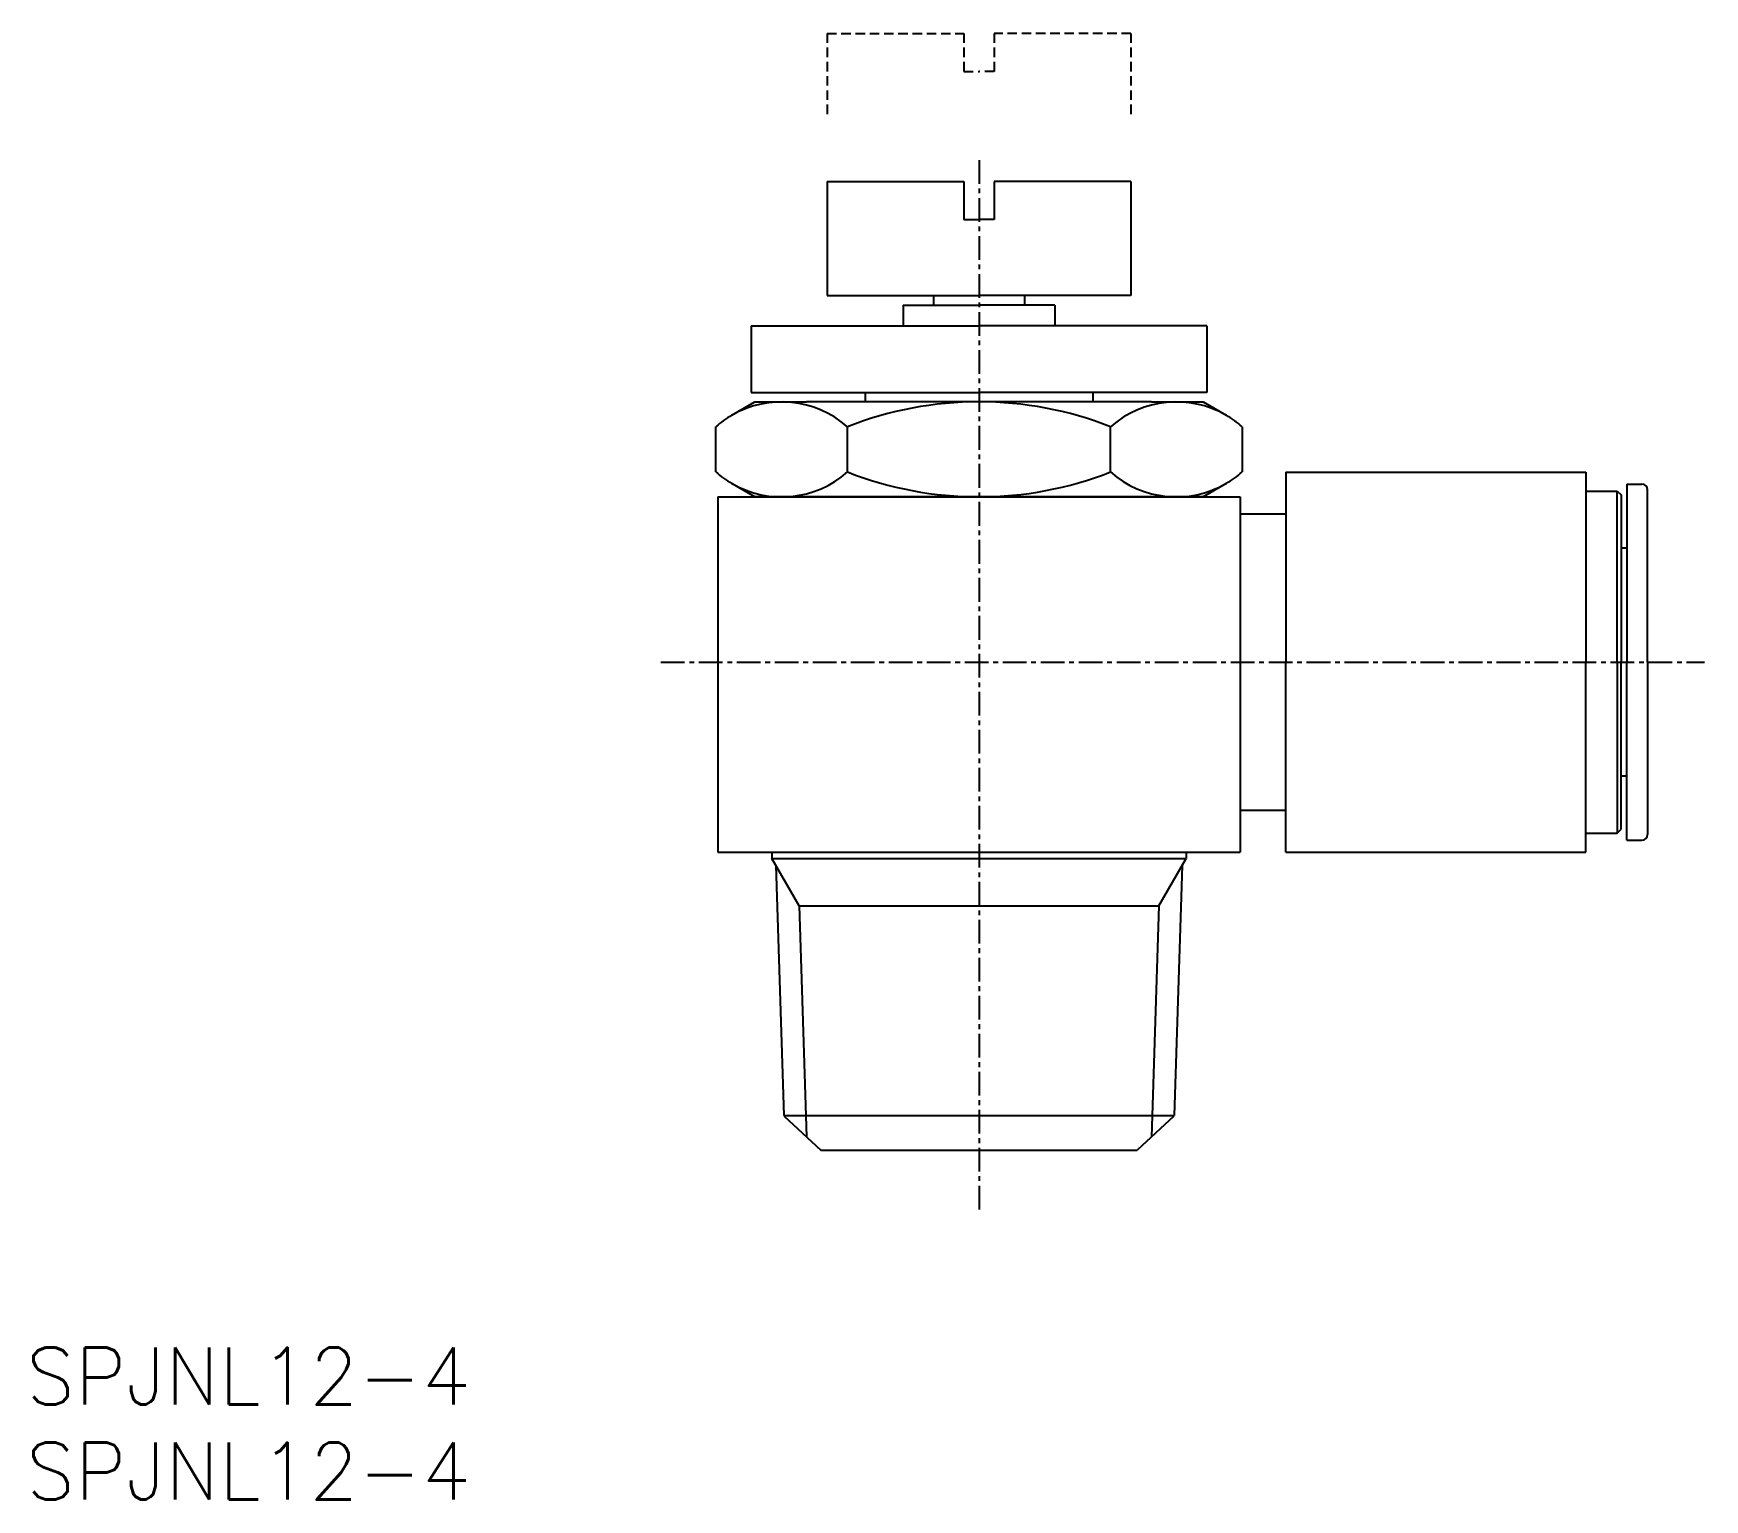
# Model space of a CAD drawing. Extents: x 0.4 to 88.4, y 0 to 77.2.
import ezdxf

# ---------------------------------------------------------------- set-up
doc = ezdxf.new("R2010")
doc.units = 0
doc.linetypes.add('CENTER', pattern=[2, 1.25, -0.25, 0.25, -0.25])
doc.linetypes.add('DASHED', pattern=[0.75, 0.5, -0.25])
doc.layers.get('0').update_dxf_attribs({"linetype": 'CONTINUOUS'})
doc.layers.add('CENTER', color=1, linetype='CENTER')
doc.styles.get("Standard").update_dxf_attribs({"font": 'txt.shx'})

# ---------------------------------------------------------------- blocks, each defined once
blk = doc.blocks.new('*U6')
at = {"color": 7, "linetype": 'CONTINUOUS'}
blk.add_text('SPJNL12-4', height=3, dxfattribs=at).set_placement((0, 0))
blk = doc.blocks.new('*U7')
at = {"color": 7, "linetype": 'CONTINUOUS'}
blk.add_text('SPJNL12-4', height=3, dxfattribs=at).set_placement((0, 5))

msp = doc.modelspace()

# ---------------------------------------------------------------- linework, layer by layer
at = {"color": 3, "linetype": 'DASHED'}
for p, q in [((42.169, 77.192), (42.169, 72.692)), ((42.169, 77.192), (49.369, 77.192)), ((49.369, 77.192), (49.369, 75.192)), ((50.969, 77.192), (50.969, 75.192)), ((58.169, 77.192), (50.969, 77.192)), ((58.169, 77.192), (58.169, 72.692)), ((49.369, 75.192), (50.169, 75.192)), ((50.969, 75.192), (50.169, 75.192))]:
    msp.add_line(p, q, dxfattribs=at)
at = {"color": 7, "linetype": 'CONTINUOUS'}
for p, q in [((42.169, 69.392), (42.169, 63.392)), ((42.169, 69.392), (49.369, 69.392)), ((49.369, 69.392), (49.369, 67.392)), ((50.969, 69.392), (50.969, 67.392)), ((58.169, 69.392), (50.969, 69.392)), ((58.169, 69.392), (58.169, 63.392)), ((49.369, 67.392), (50.169, 67.392)), ((50.969, 67.392), (50.169, 67.392)), ((42.169, 63.392), (50.169, 63.392)), ((47.769, 63.392), (47.769, 62.892)), ((58.169, 63.392), (50.169, 63.392)), ((52.569, 63.392), (52.569, 62.892)), ((46.169, 62.892), (46.169, 61.788)), ((46.169, 62.892), (50.169, 62.892)), ((54.169, 62.892), (50.169, 62.892)), ((54.169, 62.892), (54.169, 61.788)), ((38.169, 61.792), (38.169, 58.292)), ((38.169, 61.792), (50.169, 61.792)), ((62.169, 61.792), (50.169, 61.792)), ((62.169, 61.792), (62.169, 58.292)), ((38.169, 58.292), (50.169, 58.292)), ((44.169, 58.292), (44.169, 57.792)), ((62.169, 58.292), (50.169, 58.292)), ((56.169, 58.292), (56.169, 57.792)), ((37.157, 57.09), (38.373, 57.792)), ((38.373, 57.792), (41.08, 57.792)), ((59.257, 57.792), (41.08, 57.792)), ((59.257, 57.792), (61.964, 57.792)), ((61.964, 57.792), (63.18, 57.09)), ((36.312, 54.101), (36.312, 56.483)), ((43.24, 54.101), (43.24, 56.483)), ((57.097, 54.101), (57.097, 56.483)), ((64.025, 56.483), (64.025, 54.101)), ((66.319, 54.092), (82.119, 54.092)), ((66.319, 54.092), (66.319, 44.092)), ((82.119, 54.092), (82.119, 44.092)), ((36.419, 52.792), (36.419, 34.092)), ((36.419, 52.792), (63.919, 52.792)), ((38.373, 52.792), (37.157, 53.493)), ((44.653, 52.792), (38.373, 52.792)), ((55.685, 52.792), (44.653, 52.792)), ((61.964, 52.792), (55.685, 52.792)), ((63.18, 53.493), (61.964, 52.792)), ((63.919, 52.792), (63.919, 34.092)), ((82.119, 53.092), (83.77, 53.092)), ((83.77, 53.092), (83.97, 52.892)), ((83.77, 44.092), (83.77, 53.092)), ((83.97, 52.892), (83.97, 44.092)), ((84.269, 53.467), (85.069, 53.467)), ((84.269, 53.467), (84.269, 44.092)), ((85.369, 44.092), (85.369, 53.167)), ((63.919, 51.892), (66.319, 51.892)), ((84.269, 50.092), (83.97, 50.092)), ((66.319, 34.092), (66.319, 44.092)), ((82.119, 34.092), (82.119, 44.092)), ((83.77, 44.092), (83.77, 35.092)), ((83.97, 35.292), (83.97, 44.092)), ((84.269, 34.717), (84.269, 44.092)), ((85.369, 44.092), (85.369, 35.017)), ((84.269, 38.092), (83.97, 38.092)), ((63.919, 36.292), (66.319, 36.292)), ((83.77, 35.092), (83.97, 35.292)), ((82.119, 35.092), (83.77, 35.092)), ((84.269, 34.717), (85.069, 34.717)), ((36.419, 34.092), (63.919, 34.092)), ((39.269, 34.092), (39.269, 33.753)), ((39.269, 33.753), (61.069, 33.753)), ((40.706, 31.264), (39.269, 33.753)), ((59.631, 31.264), (61.069, 33.753)), ((61.069, 34.092), (61.069, 33.753)), ((66.319, 34.092), (82.119, 34.092)), ((39.477, 33.392), (39.889, 20.213)), ((60.86, 33.392), (60.448, 20.213)), ((40.706, 31.264), (41.086, 19.097)), ((40.706, 31.264), (59.631, 31.264)), ((59.631, 31.264), (59.251, 19.097)), ((39.889, 20.213), (60.448, 20.213)), ((39.913, 20.191), (41.842, 18.392)), ((60.424, 20.191), (58.495, 18.392)), ((41.842, 18.392), (58.495, 18.392))]:
    msp.add_line(p, q, dxfattribs=at)
for centre, radius, start, end in [((39.776, 52.554), 5.238, 48.59664, 120), ((50.169, 38.804), 18.988, 68.60011, 111.39989), ((60.561, 52.554), 5.238, 60, 131.40336), ((39.776, 52.554), 5.238, 120, 131.40336), ((60.561, 52.554), 5.238, 48.59664, 60), ((39.776, 58.03), 5.238, 228.59664, 240), ((39.776, 58.03), 5.238, 240, 311.40336), ((50.169, 71.78), 18.988, 248.60011, 291.39989), ((60.561, 58.03), 5.238, 228.59664, 300), ((60.561, 58.03), 5.238, 300, 311.40336), ((85.069, 53.167), 0.3, 0, 90), ((85.069, 35.017), 0.3, 270, 0)]:
    msp.add_arc(centre, radius, start, end, dxfattribs=at)
at = {"layer": 'CENTER', "color": 1, "linetype": 'CENTER'}
for p, q in [((50.169, 70.523), (50.169, 15.185)), ((33.419, 44.092), (88.369, 44.092))]:
    msp.add_line(p, q, dxfattribs=at)

# ---------------------------------------------------------------- block references
at = {"color": 7, "linetype": 'CONTINUOUS'}
for name in ['*U7', '*U6']:
    msp.add_blockref(name, (0, 0), dxfattribs=at)

doc.saveas('drawing.dxf')
